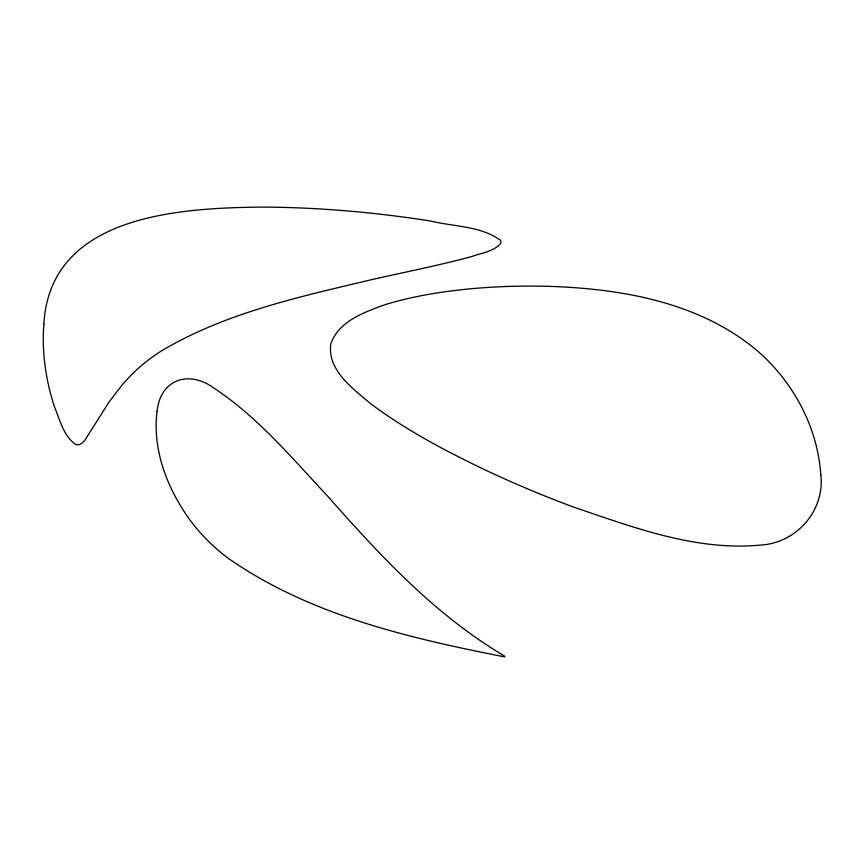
<?xml version="1.0" encoding="UTF-8"?>
<svg xmlns="http://www.w3.org/2000/svg" width="864" height="864" viewBox="0 0 864 864"><rect width="100%" height="100%" fill="white"/><g stroke="black" fill="none" stroke-linecap="round" stroke-linejoin="round"><path stroke-width="1.3" d="M820.8 474.79C824.99 510.538 796.543 542.97 760.882 545.044C696.427 551.286 633.841 527.537 573.836 507.179A2850.552 1787.638 -60.7 0 1 488.02 471.29C447.152 451.85 406.793 430.682 370.429 403.542C352.728 388.357 327.262 370.451 330.761 343.937C338.818 320.944 364.468 312.12 385.376 304.56C413.683 295.877 443.059 291.406 472.478 288.608A540.832 404.73 14.5 0 1 547.938 286.319C620.006 288.554 696.514 301.579 754.132 348.116C791.834 379.242 817.528 425.747 820.8 474.79M43.848 324.378C41.677 352.134 45.824 380.128 54.356 406.544C59.908 419.72 63.45 436.352 76.043 444.679L78.948 444.776L81.799 443.318L84.704 440.456L108.983 402.073L122.342 384.653L130.529 375.754A246.089 195.685 27 0 1 162.529 350.244C225.515 313.103 297.972 297.173 368.388 280.411C402.818 272.495 437.551 265.777 471.679 256.565C481.486 252.871 493.96 251.737 500.861 243.065L500.656 240.473C481.064 225.806 453.686 226.778 430.628 221.011C374.231 212.231 317.196 207.176 260.107 207.101C177.379 208.127 49.777 215.708 43.848 324.378M157.043 411.491C152.204 450.317 167.594 489.089 190.048 520.15A163.069 133.52 29.1 0 0 227.988 558.133C309.388 615.049 408.704 637.999 504.684 656.899L504.77 656.197C435.586 615.395 380.495 556.038 327.812 496.314C292.108 458.287 258.088 417.323 214.24 388.282C189.097 369.695 160.261 379.166 157.043 411.491"/></g></svg>
